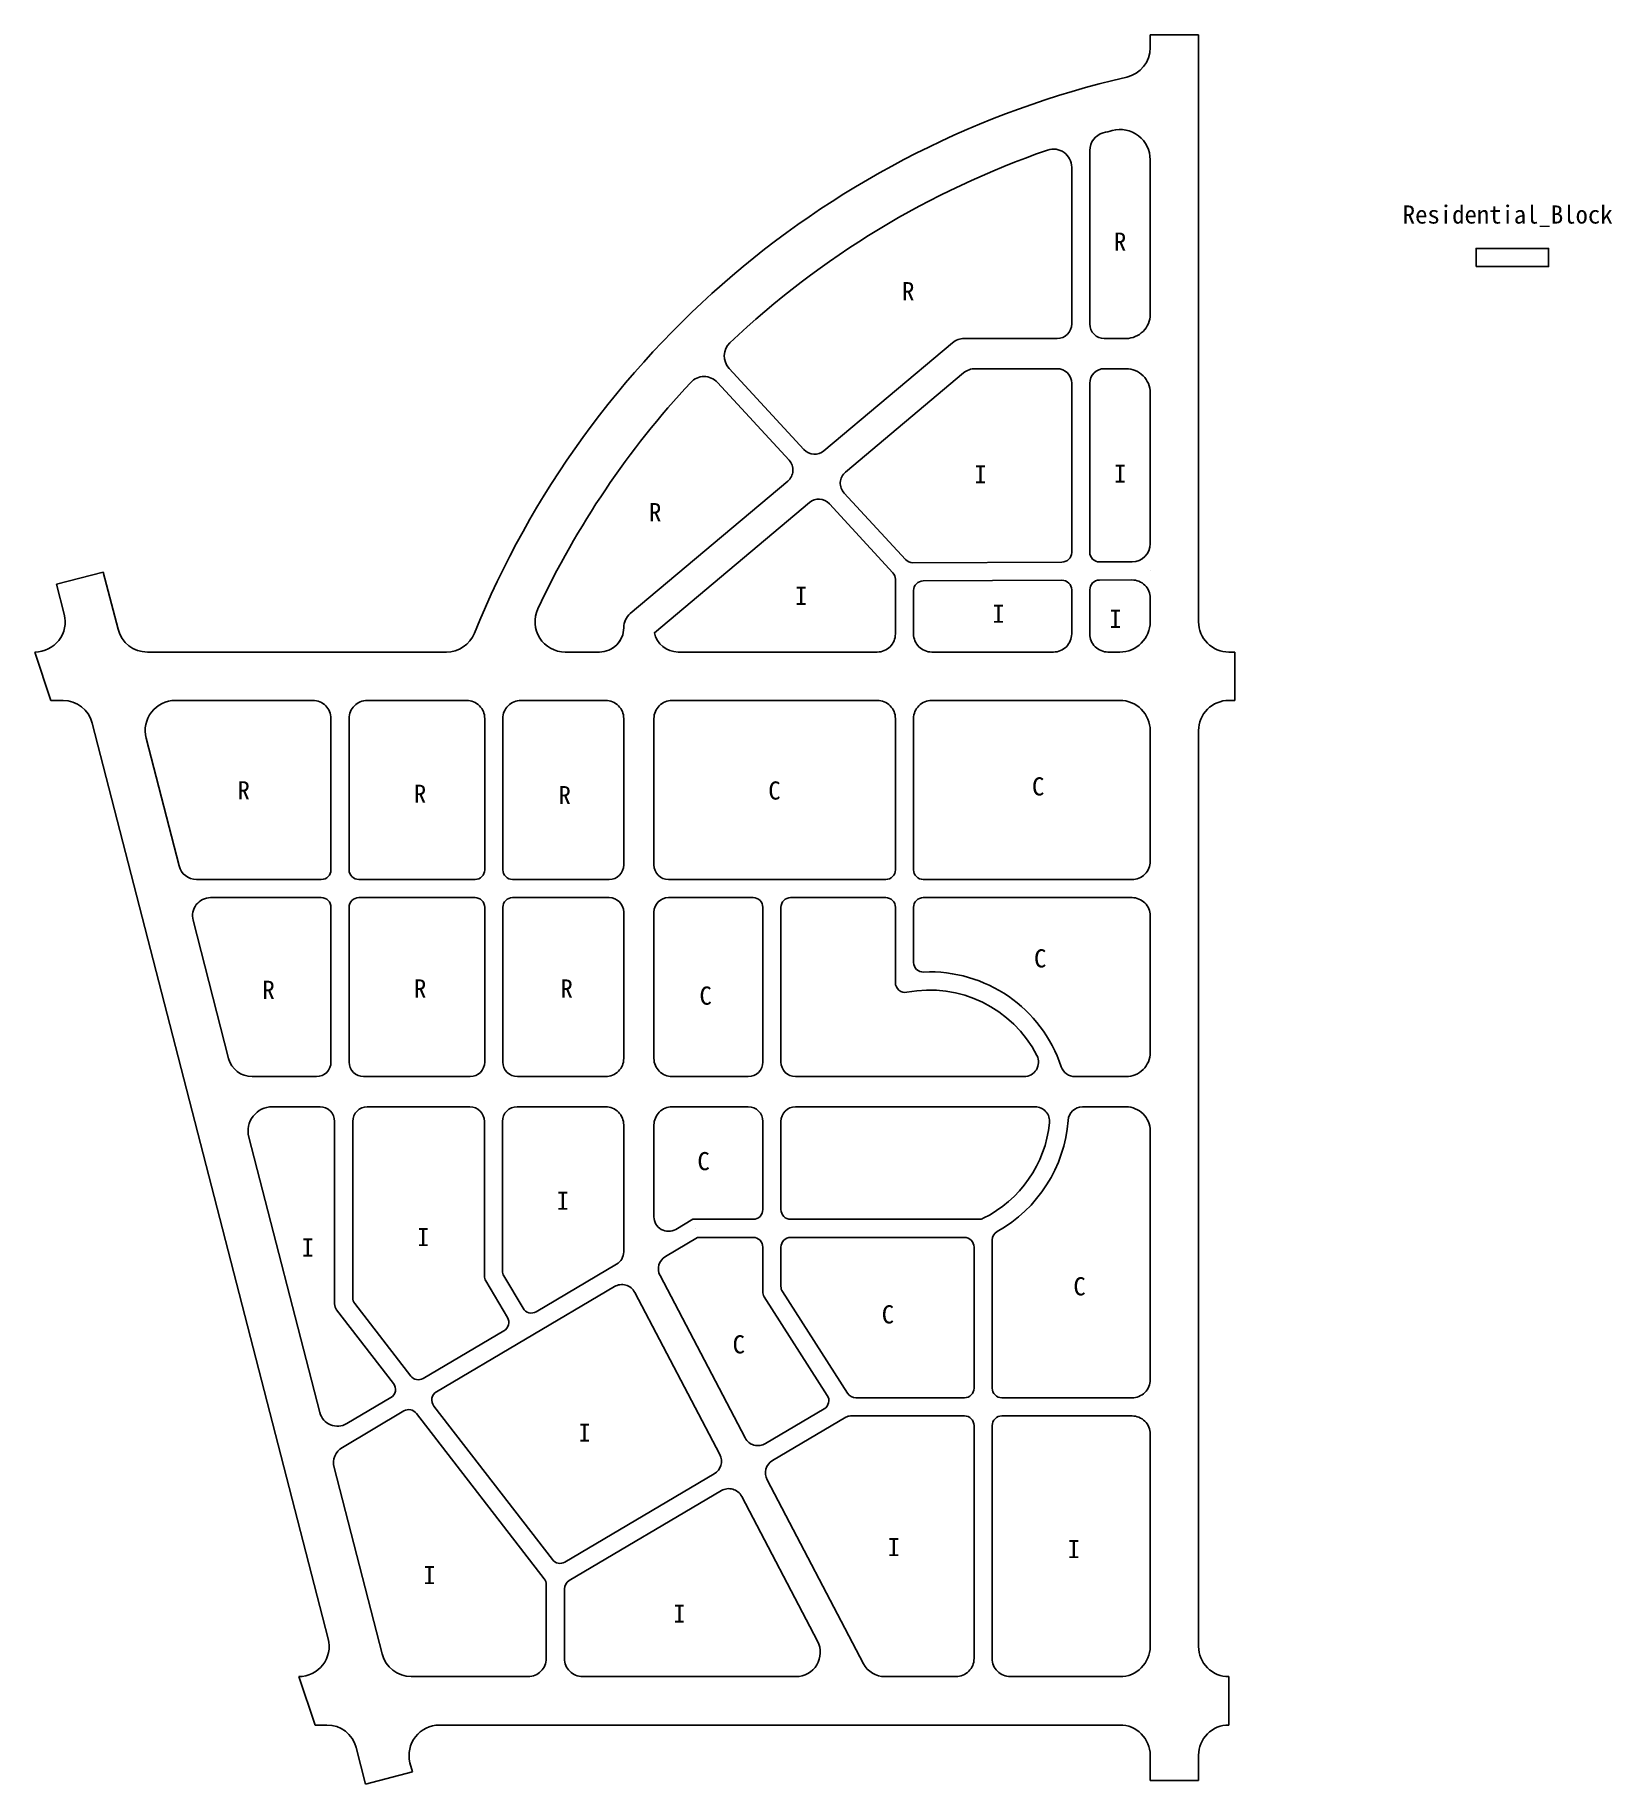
# Model space of a CAD drawing. Header units: metres. Extents: x -237 to 1066, y -94 to 1352.
import ezdxf

# ---------------------------------------------------------------- set-up
doc = ezdxf.new("R2010")
doc.units = ezdxf.units.M
doc.header["$MEASUREMENT"] = 0
for name, color, linetype in [('Block', 211, 'Continuous'), ('主干道', 91, 'Continuous'), ('地块边界', 140, 'Continuous'), ('支路', 71, 'Continuous'), ('标注_参考', 50, 'Continuous'), ('次干道', 81, 'Continuous')]:
    doc.layers.add(name, color=color, linetype=linetype)
doc.styles.get("Standard").update_dxf_attribs({"font": ''})
doc.styles.get('Standard').set_extended_font_data('SimSun')

# ---------------------------------------------------------------- blocks, each defined once
blk = doc.blocks.new('R_板式')
at = {"layer": 'Block'}
blk.add_lwpolyline([(953.8, 1160.7), (1013.8, 1160.7), (1013.8, 1175.7), (953.8, 1175.7)], close=True, dxfattribs=at)

msp = doc.modelspace()

# ---------------------------------------------------------------- linework, layer by layer
at = {"layer": '主干道'}
for p, q in [((-219.7, 898.2), (-181, 908.1)), ((-237.5, 842), (-224.3, 802)), ((754.5, 842), (754.5, 802)), ((-19.4, -5.3), (-5.8, -45.3)), ((35.8, -94.1), (74.5, -84.1)), ((684.4, -91.2), (724.4, -91.2))]:
    msp.add_line(p, q, dxfattribs=at)
for points in [[(684.4, 1352.3), (684.4, 1341.8, -0.349375), (665, 1317.4, 0.244572), (125.8, 857.6, -0.305445), (102.6, 842), (-144.6, 842, -0.342194), (-168.8, 860.8), (-181, 908.1)], [(754.5, 842), (749.4, 842, -0.414214), (724.4, 867), (724.4, 1352.3)], [(-219.7, 898.2), (-213.3, 873.2, -0.490097), (-237.5, 842)], [(-224.3, 802), (-214.3, 802, -0.342194), (-190.1, 783.2), (4.9, 26, -0.490097), (-19.4, -5.3)], [(749.4, -5.3, -0.414214), (724.4, 19.7), (724.4, 777, -0.414214), (749.4, 802), (754.5, 802)], [(35.8, -94.1), (28, -64, 0.342194), (3.8, -45.3), (-5.8, -45.3)], [(74.5, -84.1), (72.5, -76.5, -0.490097), (96.8, -45.3), (659.4, -45.3, -0.414214), (684.4, -70.3), (684.4, -91.2)], [(724.4, -91.2), (724.4, -70.3, -0.414214), (749.4, -45.3)]]:
    msp.add_lwpolyline(points, format="xyb", dxfattribs=at)
for points in [[(684.4, 1352.3), (724.4, 1352.3)], [(749.4, -5.3), (749.4, -45.3)]]:
    msp.add_lwpolyline(points, dxfattribs=at)
at = {"layer": '地块边界'}
for points in [[(684.4, 1249.1, 0.49132), (653.1, 1273.3, 0.002692), (645.5, 1271.3, 0.338091), (634.5, 1256.8), (634.5, 1113.3, 0.414214), (646.5, 1101.3), (664.4, 1101.3, 0.414214), (684.4, 1121.3)], [(521.1, 1097.8, -0.176578), (530.7, 1101.3), (607.5, 1101.3, 0.414214), (619.5, 1113.3), (619.5, 1242.9, 0.515407), (599.6, 1257.1, 0.106733), (337, 1097.7, 0.410339), (336.3, 1076.6), (398.2, 1009.5, 0.400874), (414.7, 1008.4)], [(619.5, 1064.3, 0.414214), (607.5, 1076.3), (539.8, 1076.3, 0.176578), (530.2, 1072.8), (432.5, 990.7, 0.42768), (431.4, 973.4), (482.2, 918.4, 0.210711), (488.1, 915.8), (611.5, 916.4, 0.412819), (619.5, 924.4)], [(684.4, 1056.3, 0.414214), (664.4, 1076.3), (646.5, 1076.3, 0.414214), (634.5, 1064.3), (634.5, 924.5, 0.415609), (642.5, 916.5), (669.5, 916.6, 0.412819), (684.4, 931.6)], [(385.9, 1000.6), (326.6, 1065, 0.43679), (304.6, 1065, 0.07815), (178.2, 877.6, 0.549), (200.8, 842), (229.2, 842, 0.416444), (249.2, 862.2, -0.223422), (254.6, 873.8), (384.8, 983.3, 0.42768)], [(419.2, 964.6, 0.400874), (402.7, 965.6), (274.6, 858, 0.355746), (294.2, 842), (458.8, 842, 0.414214), (473.8, 857), (473.8, 902.2, 0.188399), (471.7, 907.6)], [(619.5, 893.4, 0.415609), (611.4, 901.4), (496.8, 900.8, 0.412819), (488.8, 892.8), (488.8, 857, 0.414214), (503.8, 842), (604.5, 842, 0.414214), (619.5, 857)], [(684.4, 886.6, 0.415609), (669.3, 901.6), (642.4, 901.5, 0.412819), (634.5, 893.5), (634.5, 857, 0.414214), (649.5, 842), (659.4, 842, 0.414214), (684.4, 867)], [(7.2, 787, 0.414214), (-7.8, 802), (-121.4, 802, 0.490097), (-145.6, 770.8), (-118.4, 665.2, 0.342194), (-103.9, 653.9), (-0.8, 653.9, 0.414214), (7.2, 661.9)], [(134.3, 787, 0.414214), (119.3, 802), (37.2, 802, 0.414214), (22.2, 787), (22.2, 661.9, 0.414214), (30.2, 653.9), (126.3, 653.9, 0.414214), (134.3, 661.9)], [(249.2, 787, 0.414214), (234.2, 802), (164.3, 802, 0.414214), (149.3, 787), (149.3, 661.9, 0.414214), (157.3, 653.9), (237.2, 653.9, 0.414214), (249.2, 665.9)], [(473.8, 787, 0.414214), (458.8, 802), (289.2, 802, 0.414214), (274.2, 787), (274.2, 665.9, 0.414214), (286.2, 653.9), (465.8, 653.9, 0.414214), (473.8, 661.9)], [(684.4, 777, 0.414214), (659.4, 802), (503.8, 802, 0.414214), (488.8, 787), (488.8, 661.9, 0.414214), (496.8, 653.9), (669.4, 653.9, 0.414214), (684.4, 668.9)], [(7.2, 630.9, 0.414214), (-0.8, 638.9), (-92.3, 638.9, 0.490097), (-106.8, 620.2), (-77.4, 505.9, 0.342194), (-58, 490.9), (-4.8, 490.9, 0.414214), (7.2, 502.9)], [(134.3, 630.9, 0.414214), (126.3, 638.9), (30.2, 638.9, 0.414214), (22.2, 630.9), (22.2, 502.9, 0.414214), (34.2, 490.9), (122.3, 490.9, 0.414214), (134.3, 502.9)], [(249.2, 626.9, 0.414214), (237.2, 638.9), (157.3, 638.9, 0.414214), (149.3, 630.9), (149.3, 502.9, 0.414214), (161.3, 490.9), (234.2, 490.9, 0.414214), (249.2, 505.9)], [(364.2, 630.9, 0.414214), (356.2, 638.9), (286.2, 638.9, 0.414214), (274.2, 626.9), (274.2, 505.9, 0.414214), (289.2, 490.9), (352.2, 490.9, 0.414214), (364.2, 502.9)], [(473.8, 630.9, 0.414214), (465.8, 638.9), (387.2, 638.9, 0.414214), (379.2, 630.9), (379.2, 502.9, 0.414214), (391.2, 490.9), (580.1, 490.9, 0.560869), (590.8, 508.3, 0.333506), (483.3, 560.7, -0.471216), (473.8, 568.5)], [(669.4, 638.9), (496.8, 638.9, 0.414214), (488.8, 630.9), (488.8, 585.3, 0.427133), (497.2, 577.4, -0.335152), (610.9, 499.1, 0.322986), (622.3, 490.9), (664.4, 490.9, 0.414214), (684.4, 510.9), (684.4, 623.9, 0.414214)], [(10.2, 453.9, 0.414214), (-1.8, 465.9), (-41.3, 465.9, 0.490097), (-60.7, 440.9), (-2, 213, 0.499318), (20.2, 203.9), (56.6, 225.4, 0.450953), (58.9, 237.2), (11.8, 298.1, -0.165841), (10.2, 302.9)], [(134, 453.9, 0.414214), (122, 465.9), (37.2, 465.9, 0.414214), (25.2, 453.9), (25.2, 308.1, 0.165841), (26.8, 303.2), (73.1, 243.3, 0.378404), (83.5, 241.3), (150.2, 280.7, 0.414214), (153.1, 291.7), (135.1, 322, -0.134195), (134, 326.1)], [(249.2, 450.9, 0.414214), (234.2, 465.9), (161, 465.9, 0.414214), (149, 453.9), (149, 330.2, 0.134195), (150.1, 326.1), (166, 299.3, 0.414214), (176.9, 296.5), (243.3, 335.7, 0.265273), (249.2, 346)], [(364.2, 453.9, 0.414214), (352.2, 465.9), (289.2, 465.9, 0.414214), (274.2, 450.9), (274.2, 375, 0.580686), (292.3, 364.6), (306.2, 372.9), (356.2, 372.9, 0.414214), (364.2, 380.9)], [(601.2, 452.6, 0.44488), (589.3, 465.9), (391.2, 465.9, 0.414214), (379.2, 453.9), (379.2, 380.9, 0.414214), (387.2, 372.9), (542.8, 372.9, 0.115492), (546.4, 373.7, 0.25729)], [(684.4, 445.9, 0.414214), (664.4, 465.9), (628.4, 465.9, 0.393402), (616.5, 454.7, -0.252993), (557.9, 362.8, 0.272121), (553.8, 355.8), (553.8, 233.3, 0.414214), (561.8, 225.3), (669.4, 225.3, 0.414214), (684.4, 240.3)], [(364.2, 349.9, 0.414214), (356.2, 357.9), (310.3, 357.9), (283.8, 342.2, 0.399416), (279.2, 326.3), (349.5, 192.1, 0.429168), (366.3, 187.4), (414.9, 216.1, 0.424574), (417.5, 227.3), (365.4, 308.8, -0.143175), (364.2, 313.1)], [(538.8, 349.9, 0.414214), (530.8, 357.9), (387.2, 357.9, 0.414214), (379.2, 349.9), (379.2, 317.5, 0.143175), (380.4, 313.1), (434.3, 229, 0.255864), (441, 225.3), (530.8, 225.3, 0.414214), (538.8, 233.3)], [(258.3, 312.5, 0.429168), (241.5, 317.2), (94.4, 230.3, 0.450953), (92.2, 218.5), (190.2, 91.5, 0.378404), (200.6, 89.5), (324, 162.4, 0.399416), (328.6, 178.3)], [(77.9, 212.4, 0.378404), (67.5, 214.4), (16.6, 184.3, 0.333939), (9.7, 167.7), (49.4, 13.5, 0.342194), (73.6, -5.3), (170.2, -5.3, 0.414214), (185.2, 9.7), (185.2, 70.8, 0.165841), (183.5, 75.7)], [(538.8, 202.3, 0.414214), (530.8, 210.3), (436.7, 210.3, 0.134195), (432.7, 209.2), (372.2, 173.4, 0.399416), (367.7, 157.5), (447.4, 5.4, 0.27891), (465.1, -5.3), (523.8, -5.3, 0.414214), (538.8, 9.7)], [(684.4, 195.3, 0.414214), (669.4, 210.3), (561.8, 210.3, 0.414214), (553.8, 202.3), (553.8, 9.7, 0.414214), (568.8, -5.3), (659.4, -5.3, 0.414214), (684.4, 19.7)], [(346.7, 143.7, 0.429168), (330, 148.5), (204.1, 74.1, 0.265273), (200.2, 67.2), (200.2, 9.7, 0.414214), (215.2, -5.3), (391.7, -5.3, 0.563832), (409.4, 24)]]:
    msp.add_lwpolyline(points, format="xyb", close=True, dxfattribs=at)
at = {"layer": '支路'}
for points in [[(634.5, 1113.3), (634.5, 1256.8, -0.338091), (645.5, 1271.3, -0.002692), (653.1, 1273.3, -0.49132), (684.4, 1249.1), (684.4, 1121.3, -0.414214), (664.4, 1101.3), (646.5, 1101.3, -0.414214)], [(398.2, 1009.5), (336.3, 1076.6, -0.410339), (337, 1097.7, -0.106733), (599.6, 1257.1, -0.515407), (619.5, 1242.9), (619.5, 1113.3, -0.414214), (607.5, 1101.3), (530.7, 1101.3, 0.176578), (521.1, 1097.8), (414.7, 1008.4, -0.400874)], [(669.5, 916.6), (642.5, 916.5, -0.415609), (634.5, 924.5), (634.5, 1064.3, -0.414214), (646.5, 1076.3), (664.4, 1076.3, -0.414214), (684.4, 1056.3), (684.4, 931.6, -0.412819)], [(684.4, 886.6), (684.4, 867, -0.414214), (659.4, 842), (649.5, 842, -0.414214), (634.5, 857), (634.5, 893.5, -0.412819), (642.4, 901.5), (669.3, 901.6, -0.415609)], [(-0.8, 653.9), (-103.9, 653.9, -0.342194), (-118.4, 665.2), (-145.6, 770.8, -0.490097), (-121.4, 802), (-7.8, 802, -0.414214), (7.2, 787), (7.2, 661.9, -0.414214)], [(134.3, 661.9), (134.3, 787, 0.414214), (119.3, 802), (37.2, 802, 0.414214), (22.2, 787), (22.2, 661.9, 0.414214), (30.2, 653.9), (126.3, 653.9, 0.414214)], [(465.8, 653.9), (286.2, 653.9, -0.414214), (274.2, 665.9), (274.2, 787, -0.414214), (289.2, 802), (458.8, 802, -0.414214), (473.8, 787), (473.8, 661.9, -0.414214)], [(7.2, 630.9), (7.2, 502.9, -0.414214), (-4.8, 490.9), (-58, 490.9, -0.342194), (-77.4, 505.9), (-106.8, 620.2, -0.490097), (-92.3, 638.9), (-0.8, 638.9, -0.414214)], [(149.3, 630.9), (149.3, 502.9, 0.414214), (161.3, 490.9), (234.2, 490.9, 0.414214), (249.2, 505.9), (249.2, 626.9, 0.414214), (237.2, 638.9), (157.3, 638.9, 0.414214)], [(153.1, 291.7), (135.1, 322, -0.134195), (134, 326.1), (134, 453.9, 0.414214), (122, 465.9), (37.2, 465.9, 0.414214), (25.2, 453.9), (25.2, 308.1, 0.165841), (26.8, 303.2), (73.1, 243.3, 0.378404), (83.5, 241.3), (150.2, 280.7, 0.414214)], [(546.4, 373.7, 0.25729), (601.2, 452.6, 0.44488), (589.3, 465.9), (391.2, 465.9, 0.414214), (379.2, 453.9), (379.2, 380.9, 0.414214), (387.2, 372.9), (542.8, 372.9, 0.115492)], [(67.5, 214.4), (16.6, 184.3, 0.333939), (9.7, 167.7), (49.4, 13.5, 0.342194), (73.6, -5.3), (170.2, -5.3, 0.414214), (185.2, 9.7), (185.2, 70.8, 0.165841), (183.5, 75.7), (77.9, 212.4, 0.378404)], [(530.8, 210.3), (436.7, 210.3, 0.134195), (432.7, 209.2), (372.2, 173.4, 0.399416), (367.7, 157.5), (447.4, 5.4, 0.27891), (465.1, -5.3), (523.8, -5.3, 0.414214), (538.8, 9.7), (538.8, 202.3, 0.414214)], [(553.8, 202.3), (553.8, 9.7, 0.414214), (568.8, -5.3), (659.4, -5.3, 0.414214), (684.4, 19.7), (684.4, 195.3, 0.414214), (669.4, 210.3), (561.8, 210.3, 0.414214)]]:
    msp.add_lwpolyline(points, format="xyb", close=True, dxfattribs=at)
for points in [[(496.8, 900.8, 0.412819), (488.8, 892.8), (488.8, 857, 0.414214), (503.8, 842), (604.5, 842, 0.414214), (619.5, 857), (619.5, 893.4, 0.415609), (611.4, 901.4), (496.8, 900.8)], [(237.2, 653.9, 0.414214), (249.2, 665.9), (249.2, 787, 0.414214), (234.2, 802), (164.3, 802, 0.414214), (149.3, 787), (149.3, 661.9, 0.414214), (157.3, 653.9), (237.2, 653.9)], [(684.4, 668.9, -0.414214), (669.4, 653.9), (496.8, 653.9, -0.414214), (488.8, 661.9), (488.8, 787, -0.414214), (503.8, 802), (659.4, 802, -0.414214), (684.4, 777), (684.4, 668.9)], [(30.2, 638.9, 0.414214), (22.2, 630.9), (22.2, 502.9, 0.414214), (34.2, 490.9), (122.3, 490.9, 0.414214), (134.3, 502.9), (134.3, 630.9, 0.414214), (126.3, 638.9), (30.2, 638.9)], [(473.8, 630.9, 0.414214), (465.8, 638.9), (387.2, 638.9, 0.414214), (379.2, 630.9), (379.2, 502.9, 0.414214), (391.2, 490.9), (580.1, 490.9, 0.560869), (590.8, 508.3, 0.333506), (483.3, 560.7, -0.471216), (473.8, 568.5), (473.8, 630.9)], [(488.8, 630.9, -0.414214), (496.8, 638.9), (669.4, 638.9, -0.414214), (684.4, 623.9), (684.4, 510.9, -0.414214), (664.4, 490.9), (622.3, 490.9, -0.322986), (610.9, 499.1, 0.335152), (497.2, 577.4, -0.427133), (488.8, 585.3), (488.8, 630.9)], [(249.2, 346, -0.265273), (243.3, 335.7), (176.9, 296.5, -0.414214), (166, 299.3), (150.1, 326.1, -0.134195), (149, 330.2), (149, 453.9, -0.414214), (161, 465.9), (234.2, 465.9, -0.414214), (249.2, 450.9), (249.2, 346)], [(306.2, 372.9), (356.2, 372.9, 0.414214), (364.2, 380.9), (364.2, 453.9, 0.414214), (352.2, 465.9), (289.2, 465.9, 0.414214), (274.2, 450.9), (274.2, 375, 0.580686), (292.3, 364.6), (306.2, 372.9)], [(557.9, 362.8, 0.272121), (553.8, 355.8), (553.8, 233.3, 0.414214), (561.8, 225.3), (669.4, 225.3, 0.414214), (684.4, 240.3), (684.4, 445.9, 0.414214), (664.4, 465.9), (628.4, 465.9, 0.393402), (616.5, 454.7, -0.252993), (557.9, 362.8, 0.252993)], [(310.3, 357.9), (356.2, 357.9, -0.414214), (364.2, 349.9), (364.2, 313.1, 0.143175), (365.4, 308.8), (417.5, 227.3, -0.424574), (414.9, 216.1), (366.3, 187.4, -0.429168), (349.5, 192.1), (279.2, 326.3, -0.399416), (283.8, 342.2), (310.3, 357.9)], [(538.8, 233.3, -0.414214), (530.8, 225.3), (441, 225.3, -0.255864), (434.3, 229), (380.4, 313.1, -0.143175), (379.2, 317.5), (379.2, 349.9, -0.414214), (387.2, 357.9), (530.8, 357.9, -0.414214), (538.8, 349.9), (538.8, 233.3)], [(94.4, 230.3, 0.450953), (92.2, 218.5), (190.2, 91.5, 0.378404), (200.6, 89.5), (324, 162.4, 0.399416), (328.6, 178.3), (258.3, 312.5, 0.429168), (241.5, 317.2), (94.4, 230.3)], [(346.7, 143.7, 0.429168), (330, 148.5), (204.1, 74.1, 0.265273), (200.2, 67.2), (200.2, 9.7, 0.414214), (215.2, -5.3), (391.7, -5.3, 0.563832), (409.4, 24), (346.7, 143.7)]]:
    msp.add_lwpolyline(points, format="xyb", dxfattribs=at)
for points in [[(684.4, 909.2), (684.4, 909.2)], [(308.3, 365.4), (308.3, 365.4)]]:
    msp.add_lwpolyline(points, close=True, dxfattribs=at)
at = {"layer": '次干道'}
for points in [[(431.4, 973.4, -0.42768), (432.5, 990.7), (530.2, 1072.8, -0.176578), (539.8, 1076.3), (607.5, 1076.3, -0.414214), (619.5, 1064.3), (619.5, 924.4, -0.412819), (611.5, 916.4), (488.1, 915.8, -0.210711), (482.2, 918.4), (431.4, 973.4)], [(326.6, 1065, 0.43679), (304.6, 1065, 0.07815), (178.2, 877.6, 0.549), (200.8, 842), (229.2, 842, 0.414214), (249.2, 862), (249.2, 862.3, -0.221439), (254.6, 873.8), (384.8, 983.3, 0.42768), (385.9, 1000.6), (326.6, 1065)], [(274.6, 858), (402.7, 965.6, -0.400874), (419.2, 964.6), (471.7, 907.6, -0.188399), (473.8, 902.2), (473.8, 857, -0.414214), (458.8, 842), (294.2, 842, -0.355746), (274.6, 858, -0.355746)], [(364.2, 502.9, -0.414214), (352.2, 490.9), (289.2, 490.9, -0.414214), (274.2, 505.9), (274.2, 626.9, -0.414214), (286.2, 638.9), (356.2, 638.9, -0.414214), (364.2, 630.9), (364.2, 502.9)]]:
    msp.add_lwpolyline(points, format="xyb", dxfattribs=at)
msp.add_lwpolyline([(56.6, 225.4), (20.2, 203.9, -0.499318), (-2, 213), (-60.7, 440.9, -0.490097), (-41.3, 465.9), (-1.8, 465.9, -0.414214), (10.2, 453.9), (10.2, 302.9, 0.165841), (11.8, 298.1), (58.9, 237.2, -0.450953)], format="xyb", close=True, dxfattribs=at)

# ---------------------------------------------------------------- block references
at = {"layer": 'Block'}
msp.add_blockref('R_板式', (0, 0), dxfattribs=at)

# ---------------------------------------------------------------- texts
at = {"layer": '标注_参考'}
for s, p in [('Residential_Block', (893.2, 1196.3)), ('R', (654.4, 1173.9)), ('R', (479.3, 1132.9)), ('I', (539, 981.5)), ('I', (654.4, 982)), ('R', (270.1, 950.2)), ('I', (390.7, 881)), ('I', (554, 866.2)), ('I', (650.6, 861.9)), ('C', (586.7, 723.4)), ('R', (-70.1, 720.2)), ('R', (75.7, 717.3)), ('R', (195.3, 716.2)), ('C', (368.7, 720)), ('C', (588.4, 581.2)), ('R', (-49.5, 555.2)), ('R', (75.8, 556.3)), ('R', (196.9, 556.3)), ('C', (311.8, 550.4)), ('C', (310.1, 413.5)), ('I', (193.7, 380.8)), ('I', (78.4, 350.7)), ('I', (-17.1, 342.1)), ('C', (620.9, 310)), ('C', (462.5, 286.8)), ('C', (339.2, 262)), ('I', (211.8, 189)), ('I', (467.4, 94.4)), ('I', (616.2, 92.7)), ('I', (83.6, 71.2)), ('I', (290.1, 39.3))]:
    msp.add_text(s, height=15, dxfattribs=at).set_placement(p)

doc.saveas('drawing.dxf')
